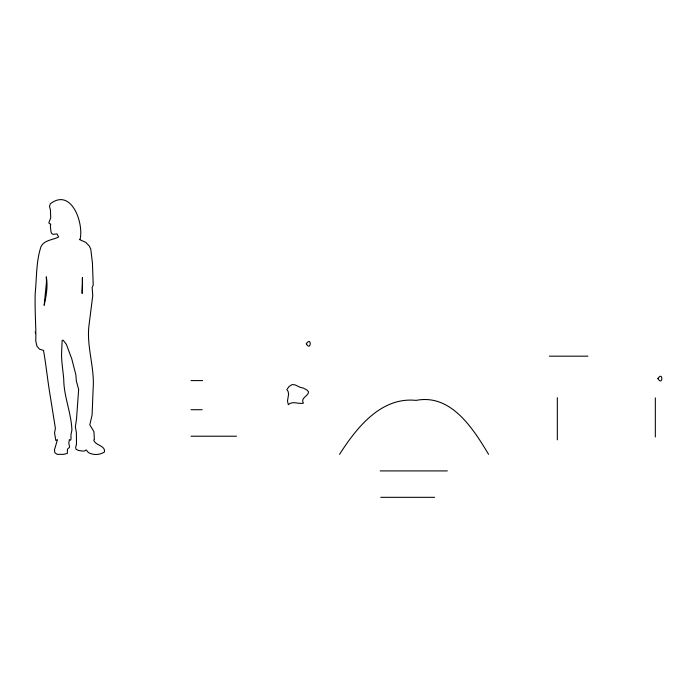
<?xml version="1.0" encoding="UTF-8"?>
<svg xmlns="http://www.w3.org/2000/svg" width="697" height="697" viewBox="0 0 697 697"><rect width="100%" height="100%" fill="white"/><g stroke="black" fill="none" stroke-linecap="round" stroke-linejoin="round"><path stroke-width="1.05" d="M76.487 444.059L76.391 432.593L75.363 426.904L76.548 418.644L78.648 389.457L76.33 380.928L75.895 374.925L71.8 358.964L66.407 344.396L63.227 340.275L62.138 340.363L61.554 354.329C61.563 362.728 63.079 370.926 63.741 379.273C63.793 396.419 71.277 412.798 71.913 430.188L70.963 434.588L70.998 439.241L70.432 440.26L69.343 439.58L68.82 443.065L69.595 447.186L67.478 449.19L67.321 453.39L63.767 454.348L57.206 454.348L54.906 452.815L54.453 449.905L57.476 439.633L55.856 440.504L54.532 432.898L55.403 428.394L50.428 397.133C47.727 381.66 46.246 365.977 43.51 350.408L39.424 349.119L36.95 346.165L35.774 341.068L35.895 332.713L35.425 332.922L35.207 331.868L35.861 331.537C35.469 318.738 34.798 305.617 35.233 292.775C36.775 277.432 36.07 261.506 40.975 246.677C44.138 240.029 52.78 239.986 58.592 237.05L56.98 233.87L53.042 234.349L51.622 233.469L50.994 231.883L50.358 226.194L50.759 224.059L49.339 223.624L48.851 222.752L50.698 217.908L50.445 210.024L49.47 206.373L50.384 203.733C71.634 187.476 83.936 223.667 80.077 239.167L79.423 239.507L85.853 242.434L89.321 246.076L90.784 249.195L92.431 263.013L93.224 285.056L92.161 287.469L92.753 295.667L89.068 324.741C86.175 346.087 94.879 367.441 93.119 389.031L92.1 414.933L89.791 424.856L93.912 431.574L94.374 439.528L93.694 440.016C95.358 445.731 105.491 445.313 104.489 451.952C99.837 455.141 93.32 455.333 88.423 452.606L86.149 449.879L84.581 450.985L82.368 451.055L78.526 450.462L76.139 449.321L75.616 447.674L76.461 444.076M339.544 454.348C356.481 427.923 380.867 396.724 416.065 400.383C451.125 393.526 473.211 428.725 488.588 454.348M549.41 356.176L587.885 356.176M191.013 380.588L202.592 380.588M191.013 409.723L202.13 409.723M191.013 436.217L236.457 436.217M380.196 470.911L447.308 470.911M380.762 497.327L434.597 497.327M655.328 397.874L655.328 437.01M557.321 397.682L557.321 439.833M306.297 343.804C311.193 352.046 311.829 335.701 306.297 343.804M657.89 378.584C662.952 386.783 663.248 370.482 657.898 378.532M82.507 283.409L82.133 293.446L82.403 277.659L82.507 283.409M46.49 282.137L44.172 305.321C46.22 295.99 48.032 286.336 46.307 276.796L46.49 282.137M288.593 394.197L287.486 401.045L288.358 404.669C292.705 400.487 298.412 404.443 303.413 403.162C300.163 398.048 308.213 396.184 308.597 391.941L307.194 390.172L303.413 388.107L300.163 387.34L295.136 384.892L292.148 384.57L289.046 386.513L286.85 389.614L288.088 391.374L288.593 394.197"/></g></svg>
